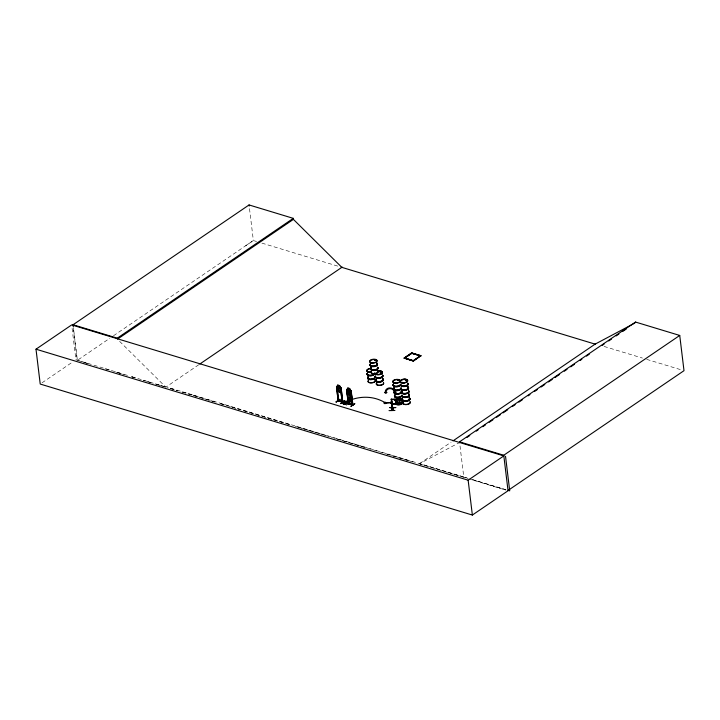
<?xml version="1.0" encoding="UTF-8"?>
<svg xmlns="http://www.w3.org/2000/svg" width="720" height="720" viewBox="0 0 720 720"><rect width="100%" height="100%" fill="white"/><g stroke="black" fill="none" stroke-linecap="round" stroke-linejoin="round"><path stroke-width="0.54" stroke-dasharray="3.6 2.7" d="M42.048 382.806L73.161 361.629M78.3 359.703L109.791 338.265M113.499 335.745L253.359 240.534L256.563 241.506M198.765 364.734L166.257 386.865L463.779 477.063L459.594 442.494L419.544 463.653L466.515 477.819M419.544 463.653L451.125 442.152M245.646 245.727L253.359 240.534L249.183 205.965M83.637 362.358L87.903 363.645M116.73 372.339L123.138 374.274M131.679 376.848L135.945 378.135M150.894 382.644L143.424 380.385L150.921 382.626M158.364 384.894L165.843 387.153L119.007 340.749M472.923 479.745L506.016 489.726M604.062 346.437L642.429 358.074M646.695 359.361L681.867 370.026M261.891 243.117L341.829 267.354M464.832 477.378L467.991 478.341M472.203 479.61L505.908 489.834M127.476 375.39L75.906 359.757L71.946 327.078M131.778 376.695L166.167 387.117M170.46 388.422L177.984 390.699M182.277 392.004L191.952 394.938M193.023 395.262L216.666 402.426M220.968 403.731L230.634 406.665M231.714 406.989L242.46 410.247M243.531 410.571L290.808 424.908M295.11 426.213L415.458 462.69M419.751 463.995L468.027 478.629M469.08 478.944L505.935 490.122M88.029 363.564L77.373 360.333L73.467 328.086M105.084 368.73L111.483 370.674M116.811 372.285L124.272 374.544M131.733 376.812L135.999 378.099M155.187 383.922L165.843 387.153M170.136 388.449L177.651 390.726M181.944 392.031L189.45 394.308M193.743 395.613L216.288 402.444M220.581 403.74L228.087 406.017M232.38 407.322L239.895 409.599M244.188 410.904L290.34 424.89M297.855 427.167L325.755 435.627M336.492 438.876L364.392 447.336M386.928 454.167L408.393 460.674M73.314 328.095L77.229 360.432"/><path stroke-width="1.08" d="M390.555 402.696L385.623 403.065L385.605 402.147L385.632 403.65L385.497 403.083M391.914 402.633L391.284 402.867L391.311 402.237M391.797 401.724L391.185 401.859L392.562 409.23L391.842 401.841M391.257 399.681L400.95 399.294L400.887 398.817L391.194 399.222M392.346 403.632C391.77 403.776 391.941 404.298 392.391 404.316M401.301 403.335L401.481 404.037L391.842 404.145M346.401 402.003L347.22 401.931M368.451 372.006L368.37 372.006M368.532 371.772L368.793 371.745M371.286 362.826L371.574 362.475L371.097 362.673M375.003 359.811L375.48 360.324M375.336 360.081L374.751 360.063L375.615 359.928M376.974 374.355L376.434 374.391L377.055 374.382M379.953 371.754L381.051 371.799M380.88 371.745L380.43 371.502M394.623 382.545L394.587 382.887M394.326 382.959L394.857 382.815M397.692 380.358L398.79 380.349M406.224 380.034L405.171 380.034L406.08 380.223M405.945 380.151L406.314 379.944M350.739 398.223L350.514 398.583M389.016 410.625L394.938 410.463M348.507 388.449L348.336 391.158L349.461 392.319L349.731 390.636L348.462 388.476M385.596 402.777L390.528 402.606M336.213 402.012L339.984 399.456M346.32 404.955L350.082 402.165M391.77 402.696L391.968 402.219L390.474 402.417L391.923 402.372M392.031 403.182L390.591 403.137M391.662 399.672L392.184 403.641M389.871 407.682L395.775 407.538L389.916 407.502M391.383 402.687L392.103 408.978M391.329 410.553L392.193 407.601M392.436 407.583L391.653 410.544L392.472 407.403M393.156 407.385L392.31 410.526L393.12 407.385M392.625 410.499L393.471 407.574M396.009 402.345C394.731 399.708 398.475 398.124 400.581 398.673L403.281 400.392L403.497 402.165L401.211 403.974L398.736 403.938L396.018 402.318L395.874 400.572L398.115 398.799M398.718 404.028L396.081 402.282M400.581 398.673L403.218 400.419L398.799 399.645L397.458 400.815L397.593 401.958L399.213 403.074L403.497 402.165M402.966 401.013L400.779 400.446L398.781 401.085L399.888 402.183L403.047 401.553L402.975 400.977M338.094 400.887L336.6 386.802L336.861 388.971L338.58 391.68L340.182 392.121L338.598 391.626L336.861 388.971M338.661 400.401L338.013 400.338L338.454 400.482M338.544 400.986L337.05 386.937M341.091 388.197L339.381 385.488L341.145 388.197L340.533 388.161L342.225 402.147L340.38 387.945L339.363 385.542L337.779 385.047M338.211 400.761L342.819 402.138L341.136 388.17M346.68 389.754L348.705 403.929L348.183 403.794L352.746 405.153L352.278 405.036L351.189 391.122L349.488 388.422L347.886 387.972M348.768 403.335L348.129 403.263L348.561 403.929M348.651 403.911L347.157 389.862M348.318 403.686L352.935 405.063L351.243 391.104M384.255 402.201L384.327 403.677L384.327 402.21A58.284 46.782 -70.3 0 0 346.545 401.643M380.34 371.583L380.844 371.763M394.686 382.797L394.839 382.734M398.592 380.331L398.205 379.971L398.808 380.133M401.688 382.572L401.976 382.374M401.76 382.491L402.111 382.32M405.612 379.881L405.954 379.989M336.51 386.793L337.815 385.02L337.563 388.683L338.715 390.303L339.723 390.609L340.578 389.601M340.137 392.157L341.451 390.384L341.181 388.17L342.648 402.255L338.13 400.86L336.546 386.766M348.246 403.83L346.617 389.718L347.931 387.945L347.679 391.617L349.839 393.534L350.694 392.526L349.488 388.422M343.17 403.803L350.46 399.294L343.179 403.812L350.118 398.943L351.432 399.33L344.745 404.28M344.421 404.172C339.975 404.235 353.466 403.065 351.369 398.844L350.748 399.798L349.434 399.42M350.487 393.57A1.332 0.873 55.2 0 1 350.496 394.92L350.883 399.96L349.335 399.501L349.938 398.421L350.118 399.195L343.377 403.875M349.947 399.15L350.433 399.303M391.824 402.651L392.562 409.23M392.616 409.185L392.148 409.239M347.148 401.886L346.392 401.904L347.229 401.769M379.962 371.745L380.79 371.493M398.745 380.286L398.169 380.565M348.633 393.579A1.332 0.873 55.2 0 0 349.029 394.488L348.984 394.524A1.332 0.873 55.2 0 1 348.579 393.615M350.496 394.92L350.442 394.956A1.332 0.873 55.2 0 0 350.433 393.606M349.254 398.898L349.938 398.421M343.26 403.578L343.953 403.11L345.51 403.686L343.953 403.11M344.403 402.786C348.462 403.587 342.855 403.344 345.087 402.318L346.653 402.894L345.087 402.318M345.699 401.895C349.758 402.696 344.151 402.453 346.383 401.418L347.931 401.877M350.955 399.249L350.649 398.268M350.541 399.069L350.352 398.088L350.892 398.187M344.628 404.244L351.567 399.483M344.727 404.271L351.594 399.555M508.014 490.473L684 370.674L679.734 335.448L503.748 455.247L508.05 490.761L472.365 515.052L40.221 384.048L36 349.191L71.685 324.9L116.766 338.562M73.332 326.97L73.062 324.747L249.057 204.948L293.292 218.358L293.409 219.375L341.829 267.354L595.116 344.133L634.608 323.208M73.062 324.747L117.297 338.157L293.292 218.358M293.409 219.375L117.423 339.174L117.297 338.157M199.701 364.104L342.243 267.075M349.434 388.494L351.207 391.131M352.332 405.045L350.775 390.996M350.64 391.086L351.297 391.095M336.186 401.814L340.002 399.222L335.997 402.012M348.732 394.578C344.871 388.026 347.625 395.415 350.262 394.983M351.468 393.3L350.253 395.082L348.687 394.605M404.136 358.029L411.696 352.881L420.912 355.671L413.379 361.116L404.136 358.029L413.343 360.828M404.604 357.966L411.741 353.106L420.444 355.743L411.777 353.394L404.604 357.966L413.298 360.603L420.444 355.743M404.172 358.326L411.732 353.178L420.948 355.968M342.252 402.129L342.243 401.49M340.857 403.488C353.187 394.848 332.55 409.581 344.619 400.626L341.109 403.551M420.912 355.671L413.334 360.891L404.631 358.254M352.683 404.649L348.66 403.569L352.593 404.658M354.753 403.578L350.964 406.134M350.973 406.413L354.789 403.803M595.053 344.115L595.53 343.854L452.988 440.883M459.594 442.494L459.513 441.837L635.499 322.047L679.734 335.448M467.001 437.445L469.782 435.555M476.262 431.145L478.116 429.885M482.751 426.726L485.532 424.836M489.231 422.316L492.939 419.796M496.647 417.276L500.346 414.747M503.127 412.857L507.762 409.707M512.388 406.557L515.169 404.658M518.877 402.138L522.576 399.618M528.138 395.838L529.992 394.578M534.618 391.419L537.399 389.529M541.107 387.009L544.806 384.489M548.514 381.96L552.222 379.44M554.994 377.55L559.629 374.4M564.264 371.241L567.036 369.351M570.744 366.831L574.452 364.311M580.005 360.531L581.859 359.262M586.494 356.112L589.266 354.222M602.235 345.393L604.089 344.133M608.724 340.983L611.496 339.093M616.131 335.934L618.912 334.044M622.611 331.524L626.319 329.004M36 349.191L468.144 480.195L503.829 455.904L117.837 338.895M371.169 362.592L371.385 362.475M380.934 371.943L380.142 371.979M403.524 393.642L403.092 393.579M347.067 401.931L346.527 401.976M342.621 401.733L338.544 400.635L342.504 401.715M392.157 408.933L392.76 408.96L392.238 408.942M398.448 380.448L397.98 380.412M406.098 379.98L405.693 379.782M348.372 403.704L346.662 389.691M375.201 360.405L374.706 360.27M391.221 402.561L391.878 402.543M401.355 403.407L391.752 403.875M389.871 407.61L395.775 407.538M352.467 404.433L352.791 405.171L351.063 391.212M351.369 398.844L349.74 399.069L349.029 394.488M508.158 490.374L509.715 490.842L505.53 456.273M336.438 386.919L336.987 386.955L338.589 401.004L338.283 400.248M459.513 441.837L503.748 455.247M391.806 399.573L391.761 399.231M391.23 399.096L391.797 404.235M635.499 322.047L635.58 322.695M468.144 480.195L472.365 515.052M413.298 360.603L413.379 361.116M411.696 352.881L411.777 353.394M390.501 402.336L390.573 403.218M249.057 204.948L249.183 205.965M407.889 387.297A3.735 1.782 -6.9 0 1 405.711 390.285A3.735 1.782 -6.9 0 1 401.202 388.665M407.907 387.054A3.789 1.809 -6.9 0 1 405.693 390.087A3.789 1.809 -6.9 0 1 401.121 388.449M408.735 390.879A3.735 1.782 -6.9 0 1 405.135 393.633A3.735 1.782 -6.9 0 1 401.868 391.41M408.69 390.672A3.717 1.773 -6.9 0 1 404.631 393.435A3.717 1.773 -6.9 0 1 402.372 390.762M407.898 383.58A3.789 1.809 -6.9 0 1 404.739 386.325A3.789 1.809 -6.9 0 1 400.653 384.597M407.808 386.649A3.735 1.782 -6.9 0 1 405.63 389.646A3.735 1.782 -6.9 0 1 401.121 388.026M407.88 383.814A3.735 1.782 -6.9 0 1 404.766 386.523A3.735 1.782 -6.9 0 1 400.734 384.822M407.88 386.856A3.789 1.809 -6.9 0 1 405.666 389.889A3.789 1.809 -6.9 0 1 401.094 388.251M407.88 383.382A3.789 1.809 -6.9 0 1 404.721 386.127A3.789 1.809 -6.9 0 1 400.635 384.399M407.799 383.175A3.735 1.782 -6.9 0 1 404.685 385.875A3.735 1.782 -6.9 0 1 400.653 384.174M409.212 398.259A3.735 1.782 -6.9 0 1 407.943 401.004A3.735 1.782 -6.9 0 1 402.714 400.545M402.498 400.104A3.735 1.782 -6.9 0 1 402.525 399.636M409.23 398.016A3.789 1.809 -6.9 0 1 407.943 400.797A3.789 1.809 -6.9 0 1 402.642 400.329M402.417 399.888A3.789 1.809 -6.9 0 1 402.444 399.411A3.789 1.809 -6.9 0 1 402.102 399.852M410.067 401.85A3.735 1.782 -6.9 0 1 406.944 404.559A3.735 1.782 -6.9 0 1 402.912 402.858M410.013 401.643A3.717 1.773 -6.9 0 1 406.917 404.334A3.717 1.773 -6.9 0 1 402.912 402.642M408.753 391.248A3.717 1.773 -6.9 0 1 405.18 393.993A3.717 1.773 -6.9 0 1 401.931 391.77M408.762 391.032A3.744 1.791 -6.9 0 1 405.153 393.795A3.744 1.791 -6.9 0 1 401.886 391.563M408.762 394.173A3.789 1.809 -6.9 0 1 406.557 397.206A3.789 1.809 -6.9 0 1 401.985 395.568A3.789 1.809 -6.9 0 1 397.107 397.413A3.789 1.809 -6.9 0 1 394.767 395.136M409.14 397.611A3.735 1.782 -6.9 0 1 406.962 400.608A3.735 1.782 -6.9 0 1 402.444 398.988M408.753 394.416A3.735 1.782 -6.9 0 1 406.575 397.404A3.735 1.782 -6.9 0 1 402.057 395.784M409.203 397.818A3.789 1.809 -6.9 0 1 406.998 400.86A3.789 1.809 -6.9 0 1 402.426 399.213M408.744 393.975A3.789 1.809 -6.9 0 1 406.53 397.008A3.789 1.809 -6.9 0 1 401.958 395.37M408.672 393.768A3.735 1.782 -6.9 0 1 406.494 396.765A3.735 1.782 -6.9 0 1 401.985 395.145M401.058 388.827A3.735 1.782 -6.9 0 1 396.306 390.69A3.735 1.782 -6.9 0 1 394.002 388.449M401.085 388.602A3.789 1.809 -6.9 0 1 395.811 390.447A3.789 1.809 -6.9 0 1 394.452 387.765M401.211 390.924A3.717 1.773 -6.9 0 1 398.115 393.615A3.717 1.773 -6.9 0 1 394.11 391.923M400.617 384.75A3.789 1.809 -6.9 0 1 395.802 386.649A3.789 1.809 -6.9 0 1 393.462 384.372M401.013 387.711A3.735 1.782 -6.9 0 1 396.234 390.042A3.735 1.782 -6.9 0 1 394.443 387.36M400.59 384.975A3.735 1.782 -6.9 0 1 395.847 386.847A3.735 1.782 -6.9 0 1 393.543 384.597M401.058 388.404A3.789 1.809 -6.9 0 1 395.784 390.249A3.789 1.809 -6.9 0 1 394.425 387.567M400.59 384.552A3.789 1.809 -6.9 0 1 395.775 386.451A3.789 1.809 -6.9 0 1 393.444 384.174M400.518 384.336A3.735 1.782 -6.9 0 1 395.766 386.199A3.735 1.782 -6.9 0 1 393.462 383.958M402.408 399.564A3.789 1.809 -6.9 0 1 402.12 400.05M396.297 401.247A3.789 1.809 -6.9 0 1 394.938 400.14M402.777 403.011A3.735 1.782 -6.9 0 1 398.025 404.883A3.735 1.782 -6.9 0 1 395.721 402.633M402.723 402.795A3.717 1.773 -6.9 0 1 398.007 404.649A3.717 1.773 -6.9 0 1 395.712 402.417M401.283 391.5A3.717 1.773 -6.9 0 1 398.187 394.191A3.717 1.773 -6.9 0 1 394.182 392.499M401.94 395.721A3.789 1.809 -6.9 0 1 397.125 397.611A3.789 1.809 -6.9 0 1 394.794 395.334M402.336 398.673A3.735 1.782 -6.9 0 1 401.508 400.068M396.279 400.797A3.735 1.782 -6.9 0 1 394.974 399.24M401.922 395.946A3.735 1.782 -6.9 0 1 397.17 397.809A3.735 1.782 -6.9 0 1 394.866 395.568M396.27 401.049A3.789 1.809 -6.9 0 1 394.947 399.465M401.841 395.298A3.735 1.782 -6.9 0 1 397.089 397.161A3.735 1.782 -6.9 0 1 394.785 394.92M396.36 401.445A3.735 1.782 -6.9 0 1 395.046 399.888M374.841 376.947A3.735 1.782 -6.9 0 1 370.755 379.728A3.735 1.782 -6.9 0 1 368.487 377.028M374.859 376.704A3.789 1.809 -6.9 0 1 370.719 379.53A3.789 1.809 -6.9 0 1 368.424 376.794M374.769 379.8A3.735 1.782 -6.9 0 1 372.114 382.878A3.735 1.782 -6.9 0 1 368.361 380.7M374.724 379.584A3.717 1.773 -6.9 0 1 372.087 382.644A3.717 1.773 -6.9 0 1 368.361 380.484M374.616 373.302A3.789 1.809 -6.9 0 1 370.251 375.678A3.789 1.809 -6.9 0 1 367.434 373.401M374.985 376.731A3.735 1.782 -6.9 0 1 370.674 379.08A3.735 1.782 -6.9 0 1 367.893 376.83M374.598 373.536A3.735 1.782 -6.9 0 1 370.287 375.876A3.735 1.782 -6.9 0 1 367.506 373.626M375.057 376.947A3.789 1.809 -6.9 0 1 370.692 379.332A3.789 1.809 -6.9 0 1 367.875 377.046M374.598 373.104A3.789 1.809 -6.9 0 1 370.224 375.48A3.789 1.809 -6.9 0 1 367.407 373.203M374.481 373.356A3.735 1.782 -6.9 0 1 369.738 375.228A3.735 1.782 -6.9 0 1 367.434 372.978M370.791 371.952A3.735 1.782 -6.9 0 1 366.714 370.485A3.735 1.782 -6.9 0 1 371.034 368.37M370.827 372.249A3.717 1.773 -6.9 0 1 366.777 370.791A3.717 1.773 -6.9 0 1 371.07 368.694M377.757 367.767A3.735 1.782 -6.9 0 1 373.671 370.548A3.735 1.782 -6.9 0 1 371.403 367.857M377.775 367.533A3.789 1.809 -6.9 0 1 373.635 370.35A3.789 1.809 -6.9 0 1 371.331 367.623M377.685 370.611A3.735 1.782 -6.9 0 1 375.03 373.689A3.735 1.782 -6.9 0 1 371.277 371.511M377.64 370.413A3.717 1.773 -6.9 0 1 375.003 373.473A3.717 1.773 -6.9 0 1 371.277 371.304M376.848 363.312A3.789 1.809 -6.9 0 1 374.148 366.426A3.789 1.809 -6.9 0 1 370.35 364.221M377.676 367.128A3.735 1.782 -6.9 0 1 374.076 369.882A3.735 1.782 -6.9 0 1 370.809 367.65M376.83 363.555A3.735 1.782 -6.9 0 1 374.175 366.633A3.735 1.782 -6.9 0 1 370.422 364.455M377.748 367.335A3.789 1.809 -6.9 0 1 373.608 370.152A3.789 1.809 -6.9 0 1 371.313 367.425M376.821 363.114A3.789 1.809 -6.9 0 1 374.13 366.228A3.789 1.809 -6.9 0 1 370.323 364.023M376.758 362.907A3.735 1.782 -6.9 0 1 374.094 365.985A3.735 1.782 -6.9 0 1 370.35 363.807M382.635 379.071A3.735 1.782 -6.9 0 1 379.971 382.149A3.735 1.782 -6.9 0 1 376.227 379.98M382.653 378.837A3.789 1.809 -6.9 0 1 379.953 381.951A3.789 1.809 -6.9 0 1 376.155 379.746M383.481 382.653A3.735 1.782 -6.9 0 1 379.395 385.443A3.735 1.782 -6.9 0 1 377.127 382.743M383.436 382.455A3.717 1.773 -6.9 0 1 379.368 385.218A3.717 1.773 -6.9 0 1 377.118 382.536M377.415 371.466A3.717 1.773 -6.9 0 1 382.275 372.204A3.717 1.773 -6.9 0 1 379.395 374.697A3.717 1.773 -6.9 0 1 375.039 373.527M382.644 375.363A3.789 1.809 -6.9 0 1 379.485 378.108A3.789 1.809 -6.9 0 1 375.399 376.38M382.554 378.432A3.735 1.782 -6.9 0 1 379.899 381.51A3.735 1.782 -6.9 0 1 376.146 379.332M382.626 375.597A3.735 1.782 -6.9 0 1 379.512 378.306A3.735 1.782 -6.9 0 1 375.48 376.605M382.626 378.639A3.789 1.809 -6.9 0 1 379.926 381.753A3.789 1.809 -6.9 0 1 376.128 379.548M382.626 375.165A3.789 1.809 -6.9 0 1 379.467 377.91A3.789 1.809 -6.9 0 1 375.372 376.182M382.545 374.958A3.735 1.782 -6.9 0 1 379.431 377.658A3.735 1.782 -6.9 0 1 375.399 375.957M338.391 385.524L338.229 388.224L339.345 389.394L339.615 387.711L338.391 385.524M396.018 392.157L394.956 393.201L393.633 392.211L394.461 392.193A4.203 3.618 16 0 0 389.88 388.629A4.203 3.618 16 0 0 386.19 392.4L387.009 392.373L385.857 393.426L384.471 392.436L385.29 392.418A5.04 4.338 16 0 1 389.709 387.9A5.04 4.338 16 0 1 395.199 392.175L396.018 392.157M401.571 382.527A3.735 1.782 -6.9 0 0 407.601 380.871A3.735 1.782 -6.9 0 0 402.624 379.359A3.735 1.782 -6.9 0 0 401.571 382.527M401.625 382.824A3.717 1.773 -6.9 0 0 407.619 381.186A3.717 1.773 -6.9 0 0 402.669 379.683A3.717 1.773 -6.9 0 0 401.625 382.824M401.589 382.644A3.744 1.791 -6.9 0 0 407.619 380.988A3.744 1.791 -6.9 0 0 402.642 379.476A3.744 1.791 -6.9 0 0 401.589 382.644M398.142 393.849A3.735 1.782 -6.9 0 0 401.256 391.14A3.735 1.782 -6.9 0 1 398.151 393.885A3.735 1.782 -6.9 0 1 394.119 392.184A3.735 1.782 -6.9 0 0 398.142 393.849M394.101 382.779A3.735 1.782 -6.9 0 0 400.122 381.123A3.735 1.782 -6.9 0 0 395.154 379.611A3.735 1.782 -6.9 0 0 394.101 382.779M394.155 383.076A3.717 1.773 -6.9 0 0 400.14 381.438A3.717 1.773 -6.9 0 0 395.199 379.935A3.717 1.773 -6.9 0 0 394.155 383.076M370.98 362.61A3.735 1.782 -6.9 0 0 377.01 360.954A3.735 1.782 -6.9 0 0 372.033 359.442A3.735 1.782 -6.9 0 0 370.98 362.61M371.034 362.934A3.717 1.773 -6.9 0 0 377.028 361.287A3.717 1.773 -6.9 0 0 372.078 359.784A3.717 1.773 -6.9 0 0 371.034 362.934M382.257 371.862A3.735 1.782 -6.9 0 0 377.37 371.124A3.735 1.782 -6.9 0 1 382.257 371.88A3.735 1.782 -6.9 0 1 379.359 374.4A3.735 1.782 -6.9 0 1 374.976 373.221A3.735 1.782 -6.9 0 0 379.359 374.382A3.735 1.782 -6.9 0 0 382.257 371.862"/></g></svg>
